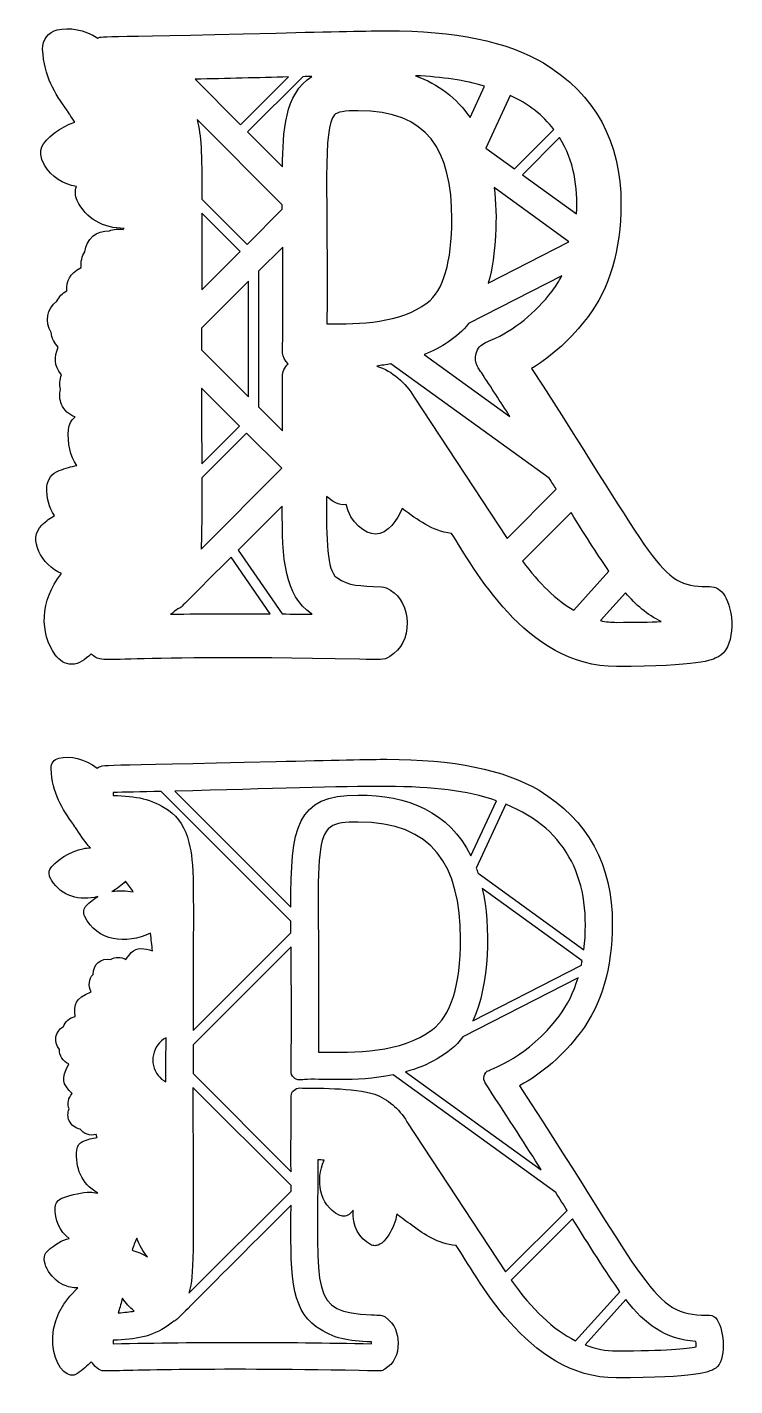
# Model space of a CAD drawing. Header units: millimetres. Extents: x -471 to 1551, y -2688 to 316.
# Drawn here: x 390.2 to 521.9, y -1451.9 to -1199.1 of the extents above; entities that cross this region are included whole.
import ezdxf

# ---------------------------------------------------------------- set-up
doc = ezdxf.new("R2010")
doc.units = ezdxf.units.MM
doc.header["$MEASUREMENT"] = 0
doc.layers.add('Layer 1', color=7, linetype='Continuous')

msp = doc.modelspace()

# ---------------------------------------------------------------- linework, layer by layer
at = {"layer": 'Layer 1', "color": 250}
for points, knots in [([(520.3015, -1305.3784), (520.3015, -1305.3784), (520.0435, -1304.8808), (520.0435, -1304.8808), (520.0435, -1304.8808), (519.4906, -1303.8303), (518.4033, -1303.1852), (517.2238, -1303.1852), (517.2238, -1303.1852), (517.2238, -1303.1852), (516.6709, -1303.1853), (516.6709, -1303.1853), (516.6709, -1303.1853), (507.7141, -1303.1853), (507.4929, -1298.5779), (484.1058, -1262.6217), (484.1058, -1262.6217), (488.0312, -1260.2258), (491.5145, -1257.0375), (494.4816, -1253.1305), (494.4816, -1253.1305), (498.6282, -1247.6753), (500.7293, -1240.5615), (500.7293, -1232.0101), (500.7293, -1232.0101), (500.7846, -1220.4363), (495.9375, -1211.6085), (486.3173, -1205.7479), (486.3173, -1205.7479), (479.6458, -1201.7671), (469.8412, -1199.7582), (457.1801, -1199.7582), (457.1801, -1199.7582), (454.5631, -1199.7582), (446.6383, -1199.9426), (436.5758, -1200.1821), (436.5758, -1200.1821), (401.6517, -1201.0299), (404.2871, -1200.7534), (403.384, -1201.122), (403.384, -1201.122), (400.9145, -1199.5002), (398.0578, -1199.0948), (395.8279, -1199.5739), (395.8279, -1199.5739), (394.1877, -1199.9609), (393.0266, -1201.4722), (393.1187, -1203.1677), (393.1187, -1203.1677), (393.4136, -1208.4202), (395.3856, -1211.2952), (397.6708, -1214.6125), (397.6708, -1214.6125), (397.6708, -1214.6125), (397.7077, -1214.6678), (397.7077, -1214.6678), (397.7077, -1214.6678), (397.8367, -1214.8521), (397.9842, -1215.0917), (398.15, -1215.3313), (398.15, -1215.3313), (398.15, -1215.3313), (398.1685, -1215.3497), (398.1685, -1215.3497), (398.1685, -1215.3497), (398.4633, -1215.8105), (398.7951, -1216.2897), (399.1268, -1216.7688), (399.1268, -1216.7688), (396.1596, -1217.6903), (394.2245, -1219.6807), (393.948, -1219.9756), (393.948, -1219.9756), (393.948, -1219.9756), (393.948, -1219.9756), (393.948, -1219.9756), (393.948, -1219.9756), (393.819, -1220.1968), (391.6628, -1221.8555), (393.4504, -1224.7489), (393.4504, -1224.7489), (394.7958, -1226.942), (396.8784, -1228.3242), (399.4032, -1228.7297), (399.4032, -1228.7297), (399.1083, -1229.559), (399.1452, -1230.4989), (399.5506, -1231.3282), (399.5506, -1231.3282), (401.1909, -1234.7377), (404.4345, -1236.5623), (408.2678, -1236.5254), (408.2678, -1236.5254), (408.2125, -1236.5991), (408.1388, -1236.6729), (408.0835, -1236.7466), (408.0835, -1236.7466), (407.1989, -1236.5623), (406.3328, -1236.6544), (405.5402, -1237.0046), (405.5402, -1237.0046), (403.1444, -1236.8387), (401.2276, -1238.5527), (400.9881, -1240.8748), (400.9881, -1240.8748), (400.4352, -1241.7041), (400.1772, -1242.7362), (400.3062, -1243.8052), (400.3062, -1243.8052), (398.0393, -1245.0768), (397.597, -1246.201), (397.6155, -1248.1546), (397.6155, -1248.1546), (396.7677, -1248.5969), (396.1595, -1249.2788), (395.7725, -1250.0713), (395.7725, -1250.0713), (393.9296, -1251.4535), (393.4504, -1253.9415), (394.7221, -1255.9135), (394.7221, -1255.9135), (394.8142, -1256.9456), (395.275, -1257.8854), (396.0305, -1258.641), (396.0305, -1258.641), (395.2749, -1260.613), (395.1459, -1261.9215), (396.6571, -1263.7645), (396.6571, -1263.7645), (396.2701, -1264.6491), (396.2148, -1265.6074), (396.436, -1266.4736), (396.436, -1266.4736), (396.1964, -1267.4319), (396.2701, -1268.4087), (396.6387, -1269.2933), (396.6387, -1269.2933), (397.1178, -1270.3807), (398.0209, -1271.21), (399.1451, -1271.6155), (399.1451, -1271.6155), (398.4632, -1272.1868), (398.0209, -1273.0161), (397.9472, -1273.9377), (397.9472, -1273.9377), (397.7075, -1276.5362), (398.2605, -1278.8399), (399.4768, -1280.646), (399.4768, -1280.646), (398.4632, -1280.8487), (397.3942, -1281.162), (396.1779, -1281.6043), (396.1779, -1281.6043), (394.8878, -1282.0651), (394.0032, -1283.263), (393.9295, -1284.6268), (393.9295, -1284.6268), (393.8189, -1286.6172), (394.2981, -1288.4418), (395.3486, -1289.953), (395.3486, -1289.953), (394.5745, -1290.3953), (393.7821, -1290.9851), (392.9712, -1291.7407), (392.9712, -1291.7407), (390.2436, -1294.2471), (393.008, -1299.26), (396.6018, -1300.7528), (396.6018, -1300.7528), (392.6026, -1305.8578), (392.5657, -1311.9027), (395.4776, -1315.865), (395.4776, -1315.865), (396.2701, -1316.9524), (397.2469, -1317.6343), (398.5553, -1317.6343), (398.5553, -1317.6343), (399.956, -1317.6343), (400.9327, -1316.7681), (402.1307, -1315.7176), (402.1307, -1315.7176), (404.8951, -1318.0213), (402.4255, -1315.6807), (452.0565, -1316.6944), (452.0565, -1316.6944), (455.8714, -1316.7681), (456.6086, -1316.9708), (457.7328, -1316.1967), (457.7328, -1316.1967), (459.8891, -1314.8513), (460.9948, -1312.6767), (460.9396, -1309.8938), (460.9396, -1309.8938), (460.8843, -1307.2399), (459.7785, -1305.0837), (457.825, -1303.8304), (457.825, -1303.8304), (457.3274, -1303.4803), (456.756, -1303.2591), (456.1479, -1303.2223), (456.1479, -1303.2223), (451.9828, -1302.9827), (450.232, -1303.167), (447.8361, -1301.5083), (447.8361, -1301.5083), (446.03, -1300.2551), (445.8826, -1294.5419), (445.9563, -1286.4145), (445.9563, -1286.4145), (446.9884, -1287.3175), (448.2415, -1288.0915), (449.5869, -1287.9257), (449.5869, -1287.9257), (450.3425, -1291.2615), (453.1807, -1293.4361), (455.0236, -1293.4361), (455.0236, -1293.4361), (457.3827, -1293.4361), (459.1703, -1290.7086), (459.9997, -1288.6629), (459.9997, -1288.6629), (463.1143, -1290.8929), (465.2889, -1292.699), (469.2329, -1293.3256), (469.2329, -1293.3256), (473.2322, -1299.3889), (482.834, -1318.0581), (499.9182, -1318.0581), (499.9182, -1318.0581), (515.1964, -1318.0581), (517.7396, -1316.8602), (518.7533, -1316.2889), (518.7533, -1316.2889), (521.9233, -1314.8881), (521.8681, -1308.3455), (520.3015, -1305.3784)], [0, 0, 0, 0, 0.01666667, 0.01666667, 0.01666667, 0.01666667, 0.03333333, 0.03333333, 0.03333333, 0.03333333, 0.05, 0.05, 0.05, 0.05, 0.06666667, 0.06666667, 0.06666667, 0.06666667, 0.08333333, 0.08333333, 0.08333333, 0.08333333, 0.1, 0.1, 0.1, 0.1, 0.11666667, 0.11666667, 0.11666667, 0.11666667, 0.13333333, 0.13333333, 0.13333333, 0.13333333, 0.15, 0.15, 0.15, 0.15, 0.16666667, 0.16666667, 0.16666667, 0.16666667, 0.18333333, 0.18333333, 0.18333333, 0.18333333, 0.2, 0.2, 0.2, 0.2, 0.21666667, 0.21666667, 0.21666667, 0.21666667, 0.23333333, 0.23333333, 0.23333333, 0.23333333, 0.25, 0.25, 0.25, 0.25, 0.26666667, 0.26666667, 0.26666667, 0.26666667, 0.28333333, 0.28333333, 0.28333333, 0.28333333, 0.3, 0.3, 0.3, 0.3, 0.31666667, 0.31666667, 0.31666667, 0.31666667, 0.33333333, 0.33333333, 0.33333333, 0.33333333, 0.35, 0.35, 0.35, 0.35, 0.36666667, 0.36666667, 0.36666667, 0.36666667, 0.38333333, 0.38333333, 0.38333333, 0.38333333, 0.4, 0.4, 0.4, 0.4, 0.41666667, 0.41666667, 0.41666667, 0.41666667, 0.43333333, 0.43333333, 0.43333333, 0.43333333, 0.45, 0.45, 0.45, 0.45, 0.46666667, 0.46666667, 0.46666667, 0.46666667, 0.48333333, 0.48333333, 0.48333333, 0.48333333, 0.5, 0.5, 0.5, 0.5, 0.51666667, 0.51666667, 0.51666667, 0.51666667, 0.53333333, 0.53333333, 0.53333333, 0.53333333, 0.55, 0.55, 0.55, 0.55, 0.56666667, 0.56666667, 0.56666667, 0.56666667, 0.58333333, 0.58333333, 0.58333333, 0.58333333, 0.6, 0.6, 0.6, 0.6, 0.61666667, 0.61666667, 0.61666667, 0.61666667, 0.63333333, 0.63333333, 0.63333333, 0.63333333, 0.65, 0.65, 0.65, 0.65, 0.66666667, 0.66666667, 0.66666667, 0.66666667, 0.68333333, 0.68333333, 0.68333333, 0.68333333, 0.7, 0.7, 0.7, 0.7, 0.71666667, 0.71666667, 0.71666667, 0.71666667, 0.73333333, 0.73333333, 0.73333333, 0.73333333, 0.75, 0.75, 0.75, 0.75, 0.76666667, 0.76666667, 0.76666667, 0.76666667, 0.78333333, 0.78333333, 0.78333333, 0.78333333, 0.8, 0.8, 0.8, 0.8, 0.81666667, 0.81666667, 0.81666667, 0.81666667, 0.83333333, 0.83333333, 0.83333333, 0.83333333, 0.85, 0.85, 0.85, 0.85, 0.86666667, 0.86666667, 0.86666667, 0.86666667, 0.88333333, 0.88333333, 0.88333333, 0.88333333, 0.9, 0.9, 0.9, 0.9, 0.91666667, 0.91666667, 0.91666667, 0.91666667, 0.93333333, 0.93333333, 0.93333333, 0.93333333, 0.95, 0.95, 0.95, 0.95, 0.96666667, 0.96666667, 0.96666667, 0.96666667, 1, 1, 1, 1]), ([(438.8611, -1208.3648), (438.8611, -1208.3648), (429.9595, -1217.2664), (429.9595, -1217.2664), (429.9595, -1217.2664), (429.9595, -1217.2664), (421.4819, -1208.7888), (421.4819, -1208.7888), (421.4819, -1208.7888), (427.2504, -1208.6413), (433.3138, -1208.4939), (438.8611, -1208.3648)], [0, 0, 0, 0, 0.25, 0.25, 0.25, 0.25, 0.5, 0.5, 0.5, 0.5, 1, 1, 1, 1]), ([(437.7369, -1225.0621), (437.7369, -1225.0621), (431.2497, -1218.5749), (431.2497, -1218.5749), (431.2497, -1218.5749), (431.2497, -1218.5749), (441.515, -1208.3096), (441.515, -1208.3096), (441.515, -1208.3096), (442.0863, -1208.2912), (442.6576, -1208.2912), (443.2289, -1208.2728), (443.2289, -1208.2728), (438.087, -1211.4795), (437.8659, -1218.6671), (437.7369, -1225.0621)], [0, 0, 0, 0, 0.2, 0.2, 0.2, 0.2, 0.4, 0.4, 0.4, 0.4, 0.6, 0.6, 0.6, 0.6, 1, 1, 1, 1]), ([(475.3702, -1210.0604), (475.3702, -1210.0604), (472.661, -1215.921), (472.661, -1215.921), (472.661, -1215.921), (470.1914, -1212.3089), (466.7635, -1209.6734), (462.4878, -1208.1253), (462.4878, -1208.1253), (467.5191, -1208.3648), (471.7211, -1208.9915), (475.3702, -1210.0604)], [0, 0, 0, 0, 0.25, 0.25, 0.25, 0.25, 0.5, 0.5, 0.5, 0.5, 1, 1, 1, 1]), ([(480.1066, -1211.7928), (483.5161, -1213.3777), (486.2068, -1215.4603), (488.234, -1218.1141), (488.234, -1218.1141), (488.234, -1218.1141), (480.899, -1225.4491), (480.899, -1225.4491), (480.899, -1225.4491), (480.899, -1225.4491), (475.5729, -1221.5789), (475.5729, -1221.5789), (475.5729, -1221.5789), (475.5729, -1221.5789), (480.1066, -1211.7928), (480.1066, -1211.7928)], [0, 0, 0, 0, 0.2, 0.2, 0.2, 0.2, 0.4, 0.4, 0.4, 0.4, 0.6, 0.6, 0.6, 0.6, 1, 1, 1, 1]), ([(446.0302, -1254.2731), (446.2329, -1230.7569), (445.2009, -1217.635), (447.4124, -1215.405), (447.4124, -1215.405), (447.9284, -1214.889), (449.3291, -1214.631), (451.8355, -1214.631), (451.8355, -1214.631), (464.7547, -1214.631), (469.27, -1221.9476), (469.27, -1234.8298), (469.27, -1234.8298), (469.27, -1242.7361), (467.685, -1248.136), (464.6625, -1250.4028), (464.6625, -1250.4028), (459.6681, -1254.1809), (452.2041, -1254.3652), (446.0302, -1254.2731)], [0, 0, 0, 0, 0.16666667, 0.16666667, 0.16666667, 0.16666667, 0.33333333, 0.33333333, 0.33333333, 0.33333333, 0.5, 0.5, 0.5, 0.5, 0.66666667, 0.66666667, 0.66666667, 0.66666667, 1, 1, 1, 1]), ([(421.8505, -1216.2712), (421.8505, -1216.2712), (437.7184, -1232.1391), (437.7184, -1232.1391), (437.7184, -1232.1391), (437.7184, -1232.4156), (437.7184, -1232.692), (437.7184, -1232.9684), (437.7184, -1232.9684), (437.7184, -1232.9684), (431.1759, -1239.5109), (431.1759, -1239.5109), (431.1759, -1239.5109), (431.1759, -1239.5109), (422.7536, -1231.0885), (422.7536, -1231.0885), (422.7536, -1231.0885), (422.7536, -1221.9291), (422.6615, -1219.5332), (421.8505, -1216.2712)], [0, 0, 0, 0, 0.16666667, 0.16666667, 0.16666667, 0.16666667, 0.33333333, 0.33333333, 0.33333333, 0.33333333, 0.5, 0.5, 0.5, 0.5, 0.66666667, 0.66666667, 0.66666667, 0.66666667, 1, 1, 1, 1]), ([(492.4728, -1233.853), (492.4728, -1233.853), (482.4103, -1226.5549), (482.4103, -1226.5549), (482.4103, -1226.5549), (482.4103, -1226.5549), (489.3214, -1219.6438), (489.3214, -1219.6438), (489.3214, -1219.6438), (492.049, -1224.0116), (492.694, -1228.7849), (492.4728, -1233.853)], [0, 0, 0, 0, 0.25, 0.25, 0.25, 0.25, 0.5, 0.5, 0.5, 0.5, 1, 1, 1, 1]), ([(476.052, -1246.7169), (477.5632, -1241.3355), (477.7844, -1234.2953), (477.1578, -1228.9508), (477.1578, -1228.9508), (477.1578, -1228.9508), (491.0537, -1239.0318), (491.0537, -1239.0318), (491.0537, -1239.0318), (491.0537, -1239.0318), (476.052, -1246.7169), (476.052, -1246.7169)], [0, 0, 0, 0, 0.25, 0.25, 0.25, 0.25, 0.5, 0.5, 0.5, 0.5, 1, 1, 1, 1]), ([(429.8858, -1240.8195), (429.8858, -1240.8195), (422.7167, -1247.9886), (422.7167, -1247.9886), (422.7167, -1247.9886), (422.7352, -1241.6856), (422.7536, -1237.4653), (422.7536, -1233.7056), (422.7536, -1233.7056), (422.7536, -1233.7056), (429.8858, -1240.8195), (429.8858, -1240.8195)], [0, 0, 0, 0, 0.25, 0.25, 0.25, 0.25, 0.5, 0.5, 0.5, 0.5, 1, 1, 1, 1]), ([(437.7369, -1274.1771), (437.7369, -1274.1771), (433.2769, -1269.7171), (433.2769, -1269.7171), (433.2769, -1269.7171), (433.2769, -1269.7171), (433.2769, -1244.5238), (433.2769, -1244.5238), (433.2769, -1244.5238), (433.2769, -1244.5238), (437.7922, -1240.0085), (437.7922, -1240.0085), (437.7922, -1240.0085), (437.829, -1245.1873), (437.8659, -1251.2875), (437.7737, -1258.3276), (437.7737, -1258.3276), (437.829, -1258.8436), (437.4051, -1260.4838), (438.8058, -1261.7371), (438.8058, -1261.7371), (438.1239, -1262.3637), (437.7553, -1263.2298), (437.7553, -1264.1145), (437.7553, -1264.1145), (437.7737, -1269.8277), (437.7553, -1267.2475), (437.7369, -1274.1771)], [0, 0, 0, 0, 0.125, 0.125, 0.125, 0.125, 0.25, 0.25, 0.25, 0.25, 0.375, 0.375, 0.375, 0.375, 0.5, 0.5, 0.5, 0.5, 0.625, 0.625, 0.625, 0.625, 0.75, 0.75, 0.75, 0.75, 1, 1, 1, 1]), ([(487.9392, -1248.1913), (484.7877, -1252.3379), (480.9543, -1255.4157), (476.5496, -1257.3323), (476.5496, -1257.3323), (476.5496, -1257.3323), (475.5544, -1257.7747), (475.5544, -1257.7747), (475.5544, -1257.7747), (474.6882, -1258.1433), (474.0432, -1258.8804), (473.7667, -1259.7835), (473.7667, -1259.7835), (473.2138, -1261.6634), (474.5039, -1262.8428), (474.7619, -1263.3588), (474.7619, -1263.3588), (476.5496, -1266.1049), (478.3189, -1268.814), (480.0697, -1271.5231), (480.0697, -1271.5231), (480.0697, -1271.5231), (464.128, -1260.0046), (464.128, -1260.0046), (464.128, -1260.0046), (467.2795, -1258.7514), (470.2467, -1256.9269), (472.3845, -1254.2546), (472.3845, -1254.2546), (472.3845, -1254.2546), (489.7267, -1245.3899), (489.7267, -1245.3899), (489.7267, -1245.3899), (489.1923, -1246.3852), (488.6026, -1247.3251), (487.9392, -1248.1913)], [0, 0, 0, 0, 0.1, 0.1, 0.1, 0.1, 0.2, 0.2, 0.2, 0.2, 0.3, 0.3, 0.3, 0.3, 0.4, 0.4, 0.4, 0.4, 0.5, 0.5, 0.5, 0.5, 0.6, 0.6, 0.6, 0.6, 0.7, 0.7, 0.7, 0.7, 0.8, 0.8, 0.8, 0.8, 1, 1, 1, 1]), ([(422.6983, -1259.1385), (422.6983, -1257.8484), (422.6983, -1256.5031), (422.6983, -1255.1024), (422.6983, -1255.1024), (422.6983, -1255.1024), (431.434, -1246.3667), (431.434, -1246.3667), (431.434, -1246.3667), (431.434, -1246.3667), (431.434, -1267.8557), (431.434, -1267.8557), (431.434, -1267.8557), (431.434, -1267.8557), (422.6983, -1259.1385), (422.6983, -1259.1385)], [0, 0, 0, 0, 0.2, 0.2, 0.2, 0.2, 0.4, 0.4, 0.4, 0.4, 0.6, 0.6, 0.6, 0.6, 1, 1, 1, 1]), ([(479.5353, -1294.2101), (479.5353, -1294.2101), (462.2667, -1267.9294), (462.2667, -1267.9294), (462.2667, -1267.9294), (460.5896, -1265.2202), (458.2674, -1263.1377), (455.2819, -1262.1425), (455.2819, -1262.1425), (456.148, -1262.0319), (457.0511, -1261.9029), (457.9357, -1261.7555), (457.9357, -1261.7555), (457.9357, -1261.7555), (487.4047, -1283.0233), (487.4047, -1283.0233), (487.4047, -1283.0233), (487.847, -1283.7236), (488.2709, -1284.4055), (488.6948, -1285.0505), (488.6948, -1285.0505), (488.6948, -1285.0505), (479.5353, -1294.2101), (479.5353, -1294.2101)], [0, 0, 0, 0, 0.14285714, 0.14285714, 0.14285714, 0.14285714, 0.28571429, 0.28571429, 0.28571429, 0.28571429, 0.42857143, 0.42857143, 0.42857143, 0.42857143, 0.57142857, 0.57142857, 0.57142857, 0.57142857, 0.71428571, 0.71428571, 0.71428571, 0.71428571, 1, 1, 1, 1]), ([(422.6983, -1266.2339), (422.6983, -1266.2339), (429.7753, -1273.3108), (429.7753, -1273.3108), (429.7753, -1273.3108), (429.7753, -1273.3108), (422.7168, -1280.3694), (422.7168, -1280.3694), (422.7168, -1280.3694), (422.7167, -1275.3197), (422.6983, -1271.4863), (422.6983, -1266.2339)], [0, 0, 0, 0, 0.25, 0.25, 0.25, 0.25, 0.5, 0.5, 0.5, 0.5, 1, 1, 1, 1]), ([(422.6062, -1296.2005), (422.7352, -1293.8046), (422.7352, -1290.1003), (422.7352, -1282.968), (422.7352, -1282.968), (422.7352, -1282.968), (431.0838, -1274.6194), (431.0838, -1274.6194), (431.0838, -1274.6194), (431.0838, -1274.6194), (437.6447, -1281.1804), (437.6447, -1281.1804), (437.6447, -1281.1804), (437.6447, -1281.1804), (422.6062, -1296.2005), (422.6062, -1296.2005)], [0, 0, 0, 0, 0.2, 0.2, 0.2, 0.2, 0.4, 0.4, 0.4, 0.4, 0.6, 0.6, 0.6, 0.6, 1, 1, 1, 1]), ([(437.7184, -1308.2719), (437.7184, -1308.2719), (429.4988, -1296.4216), (429.4988, -1296.4216), (429.4988, -1296.4216), (429.4988, -1296.4216), (437.7184, -1288.202), (437.7184, -1288.202), (437.7184, -1288.202), (437.6631, -1298.412), (438.1423, -1304.7702), (443.1368, -1308.2535), (443.1368, -1308.2535), (443.1736, -1308.2719), (443.2105, -1308.3088), (443.2474, -1308.3272), (443.2474, -1308.3272), (441.3859, -1308.3087), (439.543, -1308.2902), (437.7184, -1308.2719)], [0, 0, 0, 0, 0.16666667, 0.16666667, 0.16666667, 0.16666667, 0.33333333, 0.33333333, 0.33333333, 0.33333333, 0.5, 0.5, 0.5, 0.5, 0.66666667, 0.66666667, 0.66666667, 0.66666667, 1, 1, 1, 1]), ([(482.4103, -1298.4489), (482.4103, -1298.4489), (491.4408, -1289.4183), (491.4408, -1289.4183), (491.4408, -1289.4183), (494.4448, -1294.1916), (496.6195, -1297.6379), (498.4993, -1300.3103), (498.4993, -1300.3103), (498.4993, -1300.3103), (491.9384, -1307.5715), (491.9384, -1307.5715), (491.9384, -1307.5715), (488.6948, -1305.6733), (485.5065, -1302.614), (482.4103, -1298.4489)], [0, 0, 0, 0, 0.2, 0.2, 0.2, 0.2, 0.4, 0.4, 0.4, 0.4, 0.6, 0.6, 0.6, 0.6, 1, 1, 1, 1]), ([(416.893, -1308.3272), (417.5196, -1307.9217), (417.9066, -1307.6268), (418.2752, -1307.3135), (418.2752, -1307.3135), (419.1783, -1306.9818), (418.6807, -1307.1108), (428.1719, -1297.7302), (428.1719, -1297.7302), (428.1719, -1297.7302), (435.4516, -1308.2535), (435.4516, -1308.2535), (435.4516, -1308.2535), (429.5172, -1308.235), (423.5829, -1308.235), (416.893, -1308.3272)], [0, 0, 0, 0, 0.2, 0.2, 0.2, 0.2, 0.4, 0.4, 0.4, 0.4, 0.6, 0.6, 0.6, 0.6, 1, 1, 1, 1]), ([(499.8999, -1309.8383), (498.9232, -1309.8383), (497.928, -1309.7277), (496.9328, -1309.525), (496.9328, -1309.525), (496.9328, -1309.525), (501.5955, -1304.3648), (501.5955, -1304.3648), (501.5955, -1304.3648), (503.4569, -1306.521), (505.65, -1308.493), (508.2302, -1309.6909), (508.2302, -1309.6909), (506.1291, -1309.7831), (503.4016, -1309.8383), (499.8999, -1309.8383)], [0, 0, 0, 0, 0.2, 0.2, 0.2, 0.2, 0.4, 0.4, 0.4, 0.4, 0.6, 0.6, 0.6, 0.6, 1, 1, 1, 1]), ([(518.8825, -1440.1044), (518.8825, -1440.1044), (518.6245, -1439.6068), (518.6245, -1439.6068), (518.6245, -1439.6068), (518.348, -1439.0908), (517.8135, -1438.759), (517.2238, -1438.759), (517.2238, -1438.759), (517.2238, -1438.759), (516.6709, -1438.759), (516.6709, -1438.759), (516.6709, -1438.759), (506.5346, -1438.759), (506.037, -1433.138), (481.8574, -1396.0576), (481.8574, -1396.0576), (486.2068, -1393.6985), (490.0216, -1390.3628), (493.21, -1386.1424), (493.21, -1386.1424), (497.1355, -1380.9821), (499.1259, -1374.1816), (499.1259, -1365.962), (499.1259, -1365.962), (499.1812, -1354.9963), (494.5921, -1346.6293), (485.4879, -1341.0819), (485.4879, -1341.0819), (479.056, -1337.2486), (469.5279, -1335.3134), (457.1616, -1335.3134), (457.1616, -1335.3134), (454.563, -1335.3134), (446.6383, -1335.4977), (436.5941, -1335.7373), (436.5941, -1335.7373), (402.7758, -1336.5482), (404.3976, -1336.1981), (403.255, -1336.9721), (403.255, -1336.9721), (400.9881, -1335.1475), (398.2421, -1334.6315), (396.1411, -1335.1107), (396.1411, -1335.1107), (395.2565, -1335.295), (394.6299, -1336.1059), (394.6852, -1337.0089), (394.6852, -1337.0089), (394.9432, -1341.819), (396.7125, -1344.3807), (398.9609, -1347.6428), (398.9609, -1347.6428), (398.9609, -1347.6428), (398.9977, -1347.6981), (398.9977, -1347.6981), (398.9977, -1347.6981), (399.1452, -1347.9008), (399.2926, -1348.1405), (399.4769, -1348.3985), (399.4769, -1348.3985), (400.3246, -1349.6885), (401.154, -1350.868), (402.0017, -1351.7711), (402.0017, -1351.7711), (401.5041, -1351.8264), (401.0986, -1351.8817), (400.8406, -1351.9186), (400.8406, -1351.9186), (397.8919, -1352.3977), (395.6251, -1354.3881), (395.0906, -1354.9963), (395.0906, -1354.9963), (394.9248, -1355.199), (393.7637, -1356.0836), (394.6668, -1357.6133), (394.6668, -1357.6133), (394.7221, -1357.7054), (394.7036, -1357.7054), (394.7958, -1357.8344), (394.7958, -1357.8344), (396.6571, -1360.8569), (400.0113, -1361.7231), (403.4208, -1360.8753), (403.4208, -1360.8753), (402.2966, -1361.5203), (401.5594, -1362.2576), (401.3014, -1362.5156), (401.3014, -1362.5156), (400.7669, -1363.05), (400.6379, -1363.8609), (400.9696, -1364.5613), (400.9696, -1364.5613), (403.1997, -1369.2055), (408.7101, -1369.8137), (413.17, -1367.6943), (413.17, -1367.6943), (413.3359, -1368.7816), (413.4649, -1369.9795), (413.5387, -1370.9563), (413.5387, -1370.9563), (412.0827, -1370.514), (410.6452, -1370.1638), (409.6132, -1371.2881), (409.6132, -1371.2881), (409.6132, -1371.2881), (409.6132, -1371.2881), (409.6132, -1371.2881), (409.6132, -1371.2881), (409.4657, -1371.4539), (409.0602, -1371.9147), (408.5995, -1372.5782), (408.5995, -1372.5782), (407.7149, -1372.0622), (406.646, -1372.0252), (405.7798, -1372.5782), (405.7798, -1372.5782), (403.9921, -1372.1912), (402.4625, -1373.5181), (402.4993, -1375.361), (402.4993, -1375.361), (401.7437, -1376.1903), (401.5779, -1377.462), (402.1307, -1378.5678), (402.1307, -1378.5678), (399.0714, -1379.9132), (398.9792, -1380.7978), (399.2004, -1383.1936), (399.2004, -1383.1936), (398.0946, -1383.3779), (397.3022, -1384.1151), (397.0073, -1385.055), (397.0073, -1385.055), (395.4224, -1385.9212), (395.0538, -1387.8932), (396.2517, -1389.2938), (396.2517, -1389.2938), (396.178, -1390.4733), (396.8967, -1391.5238), (397.9656, -1392.003), (397.9656, -1392.003), (396.4912, -1394.9517), (396.8045, -1395.6705), (398.5922, -1397.495), (398.5922, -1397.495), (397.8735, -1398.3243), (397.6708, -1399.4301), (398.0578, -1400.3885), (398.0578, -1400.3885), (397.7629, -1401.1073), (397.7629, -1401.8813), (398.0578, -1402.5632), (398.0578, -1402.5632), (398.4264, -1403.411), (399.182, -1403.9823), (400.1219, -1404.1481), (400.1219, -1404.1481), (400.7669, -1405.0328), (401.9096, -1405.4566), (403.1075, -1405.1065), (403.1075, -1405.1065), (403.1444, -1405.3092), (403.1997, -1405.5119), (403.255, -1405.6778), (403.255, -1405.6778), (402.3888, -1405.7884), (401.4857, -1406.0464), (400.5643, -1406.4519), (400.5643, -1406.4519), (399.9561, -1406.7283), (399.5506, -1407.2996), (399.4769, -1407.9631), (399.4769, -1407.9631), (399.1821, -1411.3173), (400.2694, -1414.2291), (403.4209, -1416.0537), (403.4209, -1416.0537), (402.8127, -1415.9431), (402.2966, -1415.8694), (402.0018, -1415.8694), (402.0018, -1415.8694), (402.0018, -1415.8694), (401.9833, -1415.8694), (401.9833, -1415.8694), (401.9833, -1415.8694), (400.4168, -1415.8878), (398.7765, -1416.238), (396.6756, -1417.012), (396.6756, -1417.012), (395.9937, -1417.27), (395.5145, -1417.8966), (395.4777, -1418.6338), (395.4777, -1418.6338), (395.3302, -1421.1033), (396.307, -1423.1306), (398.0762, -1424.476), (398.0762, -1424.476), (396.7125, -1424.7708), (395.4408, -1425.5081), (394.0033, -1426.835), (394.0033, -1426.835), (392.3262, -1428.3831), (394.5562, -1431.9953), (396.9705, -1433.1195), (396.9705, -1433.1195), (397.8182, -1433.5065), (398.7582, -1433.6724), (399.6612, -1433.6724), (399.6612, -1433.6724), (390.9808, -1441.6156), (396.4544, -1451.8993), (399.5875, -1449.6325), (399.5875, -1449.6325), (400.5643, -1448.9137), (401.4304, -1448.1765), (402.1676, -1447.4209), (402.1676, -1447.4209), (402.6468, -1448.1397), (403.6789, -1449.1348), (404.5267, -1449.1348), (404.5267, -1449.1348), (407.0515, -1449.1348), (423.546, -1448.4898), (452.0198, -1449.0612), (452.0198, -1449.0612), (456.7562, -1449.1533), (456.0374, -1449.2086), (456.793, -1448.8032), (456.793, -1448.8032), (458.4701, -1447.7527), (459.3179, -1446.094), (459.2626, -1443.8824), (459.2626, -1443.8824), (459.2257, -1442.3712), (458.7834, -1440.3255), (456.8299, -1439.0907), (456.8299, -1439.0907), (456.3139, -1438.7037), (455.9084, -1438.7589), (454.305, -1438.6852), (454.305, -1438.6852), (442.7865, -1438.1508), (444.2793, -1434.9624), (444.353, -1409.8797), (444.353, -1409.8797), (444.7032, -1409.8613), (445.0902, -1409.8613), (445.4956, -1409.9166), (445.4956, -1409.9166), (443.9107, -1413.6578), (444.4636, -1418.1546), (448.3154, -1420.145), (448.3154, -1420.145), (448.5734, -1420.274), (448.8498, -1420.3477), (449.1263, -1420.3477), (449.1263, -1420.3477), (449.9372, -1420.3477), (450.4164, -1419.8501), (450.9324, -1419.2235), (450.9324, -1419.2235), (450.6559, -1422.1907), (452.0013, -1424.4575), (454.1576, -1425.6185), (454.1576, -1425.6185), (454.3972, -1425.7475), (454.6736, -1425.8212), (454.95, -1425.8212), (454.95, -1425.8212), (455.2818, -1425.8212), (456.1848, -1425.8212), (457.5302, -1423.794), (457.5302, -1423.794), (458.3043, -1422.6145), (458.8387, -1421.3244), (459.0046, -1419.9053), (459.0046, -1419.9053), (459.8524, -1420.6425), (460.8107, -1421.2876), (461.8796, -1422.0616), (461.8796, -1422.0616), (464.3308, -1423.8493), (466.4502, -1425.3974), (470.0808, -1425.8028), (470.0808, -1425.8028), (473.693, -1430.9078), (483.0737, -1450.4247), (499.8446, -1450.4247), (499.8446, -1450.4247), (514.8279, -1450.4247), (517.1501, -1449.2821), (517.9978, -1448.8213), (517.9978, -1448.8213), (520.1725, -1447.9923), (520.1541, -1442.5003), (518.8825, -1440.1044)], [0, 0, 0, 0, 0.01333333, 0.01333333, 0.01333333, 0.01333333, 0.02666667, 0.02666667, 0.02666667, 0.02666667, 0.04, 0.04, 0.04, 0.04, 0.05333333, 0.05333333, 0.05333333, 0.05333333, 0.06666667, 0.06666667, 0.06666667, 0.06666667, 0.08, 0.08, 0.08, 0.08, 0.09333333, 0.09333333, 0.09333333, 0.09333333, 0.10666667, 0.10666667, 0.10666667, 0.10666667, 0.12, 0.12, 0.12, 0.12, 0.13333333, 0.13333333, 0.13333333, 0.13333333, 0.14666667, 0.14666667, 0.14666667, 0.14666667, 0.16, 0.16, 0.16, 0.16, 0.17333333, 0.17333333, 0.17333333, 0.17333333, 0.18666667, 0.18666667, 0.18666667, 0.18666667, 0.2, 0.2, 0.2, 0.2, 0.21333333, 0.21333333, 0.21333333, 0.21333333, 0.22666667, 0.22666667, 0.22666667, 0.22666667, 0.24, 0.24, 0.24, 0.24, 0.25333333, 0.25333333, 0.25333333, 0.25333333, 0.26666667, 0.26666667, 0.26666667, 0.26666667, 0.28, 0.28, 0.28, 0.28, 0.29333333, 0.29333333, 0.29333333, 0.29333333, 0.30666667, 0.30666667, 0.30666667, 0.30666667, 0.32, 0.32, 0.32, 0.32, 0.33333333, 0.33333333, 0.33333333, 0.33333333, 0.34666667, 0.34666667, 0.34666667, 0.34666667, 0.36, 0.36, 0.36, 0.36, 0.37333333, 0.37333333, 0.37333333, 0.37333333, 0.38666667, 0.38666667, 0.38666667, 0.38666667, 0.4, 0.4, 0.4, 0.4, 0.41333333, 0.41333333, 0.41333333, 0.41333333, 0.42666667, 0.42666667, 0.42666667, 0.42666667, 0.44, 0.44, 0.44, 0.44, 0.45333333, 0.45333333, 0.45333333, 0.45333333, 0.46666667, 0.46666667, 0.46666667, 0.46666667, 0.48, 0.48, 0.48, 0.48, 0.49333333, 0.49333333, 0.49333333, 0.49333333, 0.50666667, 0.50666667, 0.50666667, 0.50666667, 0.52, 0.52, 0.52, 0.52, 0.53333333, 0.53333333, 0.53333333, 0.53333333, 0.54666667, 0.54666667, 0.54666667, 0.54666667, 0.56, 0.56, 0.56, 0.56, 0.57333333, 0.57333333, 0.57333333, 0.57333333, 0.58666667, 0.58666667, 0.58666667, 0.58666667, 0.6, 0.6, 0.6, 0.6, 0.61333333, 0.61333333, 0.61333333, 0.61333333, 0.62666667, 0.62666667, 0.62666667, 0.62666667, 0.64, 0.64, 0.64, 0.64, 0.65333333, 0.65333333, 0.65333333, 0.65333333, 0.66666667, 0.66666667, 0.66666667, 0.66666667, 0.68, 0.68, 0.68, 0.68, 0.69333333, 0.69333333, 0.69333333, 0.69333333, 0.70666667, 0.70666667, 0.70666667, 0.70666667, 0.72, 0.72, 0.72, 0.72, 0.73333333, 0.73333333, 0.73333333, 0.73333333, 0.74666667, 0.74666667, 0.74666667, 0.74666667, 0.76, 0.76, 0.76, 0.76, 0.77333333, 0.77333333, 0.77333333, 0.77333333, 0.78666667, 0.78666667, 0.78666667, 0.78666667, 0.8, 0.8, 0.8, 0.8, 0.81333333, 0.81333333, 0.81333333, 0.81333333, 0.82666667, 0.82666667, 0.82666667, 0.82666667, 0.84, 0.84, 0.84, 0.84, 0.85333333, 0.85333333, 0.85333333, 0.85333333, 0.86666667, 0.86666667, 0.86666667, 0.86666667, 0.88, 0.88, 0.88, 0.88, 0.89333333, 0.89333333, 0.89333333, 0.89333333, 0.90666667, 0.90666667, 0.90666667, 0.90666667, 0.92, 0.92, 0.92, 0.92, 0.93333333, 0.93333333, 0.93333333, 0.93333333, 0.94666667, 0.94666667, 0.94666667, 0.94666667, 0.96, 0.96, 0.96, 0.96, 0.97333333, 0.97333333, 0.97333333, 0.97333333, 1, 1, 1, 1]), ([(477.5817, -1343.054), (477.5817, -1343.054), (472.8268, -1353.3009), (472.8268, -1353.3009), (472.8268, -1353.3009), (468.7539, -1345.0813), (460.9766, -1341.9667), (451.8355, -1341.9667), (451.8355, -1341.9667), (440.1696, -1341.9667), (439.3218, -1347.9011), (439.3034, -1362.829), (439.3034, -1362.829), (439.3034, -1362.829), (417.7223, -1341.2479), (417.7223, -1341.2479), (417.7223, -1341.2479), (454.3788, -1340.4002), (466.1738, -1339.147), (477.5817, -1343.054)], [0, 0, 0, 0, 0.16666667, 0.16666667, 0.16666667, 0.16666667, 0.33333333, 0.33333333, 0.33333333, 0.33333333, 0.5, 0.5, 0.5, 0.5, 0.66666667, 0.66666667, 0.66666667, 0.66666667, 1, 1, 1, 1]), ([(406.2591, -1342.0404), (406.2406, -1341.8745), (406.2406, -1341.6718), (406.2406, -1341.4875), (406.2406, -1341.4875), (408.1941, -1341.469), (411.364, -1341.3953), (415.1974, -1341.3032), (415.1974, -1341.3032), (415.2343, -1341.3585), (415.2711, -1341.3953), (415.308, -1341.4506), (415.308, -1341.4506), (415.308, -1341.4506), (439.3034, -1365.446), (439.3034, -1365.446), (439.3034, -1365.446), (439.3034, -1366.1463), (439.3219, -1366.8467), (439.3219, -1367.5839), (439.3219, -1367.5839), (439.3219, -1367.5839), (421.1135, -1385.7923), (421.1135, -1385.7923), (421.1135, -1385.7923), (421.1688, -1357.0053), (421.3715, -1355.1439), (420.3394, -1350.7945), (420.3394, -1350.7945), (419.7128, -1348.1221), (418.4227, -1346.1133), (416.5244, -1344.8048), (416.5244, -1344.8048), (413.2623, -1342.5749), (410.6269, -1342.2247), (406.2591, -1342.0404)], [0, 0, 0, 0, 0.1, 0.1, 0.1, 0.1, 0.2, 0.2, 0.2, 0.2, 0.3, 0.3, 0.3, 0.3, 0.4, 0.4, 0.4, 0.4, 0.5, 0.5, 0.5, 0.5, 0.6, 0.6, 0.6, 0.6, 0.7, 0.7, 0.7, 0.7, 0.8, 0.8, 0.8, 0.8, 1, 1, 1, 1]), ([(493.8366, -1370.7722), (493.8366, -1370.7722), (474.1353, -1356.4893), (474.1353, -1356.4893), (474.1353, -1356.4893), (474.0247, -1356.176), (473.9141, -1355.8811), (473.8035, -1355.5678), (473.8035, -1355.5678), (473.8035, -1355.5678), (479.314, -1343.6991), (479.314, -1343.6991), (479.314, -1343.6991), (491.0169, -1348.4171), (495.3294, -1358.2032), (493.8366, -1370.7722)], [0, 0, 0, 0, 0.2, 0.2, 0.2, 0.2, 0.4, 0.4, 0.4, 0.4, 0.6, 0.6, 0.6, 0.6, 1, 1, 1, 1]), ([(451.8355, -1346.998), (465.6762, -1346.998), (470.8734, -1355.0517), (470.8734, -1368.7818), (470.8734, -1368.7818), (470.8734, -1377.3332), (469.1041, -1383.0095), (465.6393, -1385.6265), (465.6393, -1385.6265), (459.7787, -1390.0496), (451.3195, -1389.8837), (444.4269, -1389.7916), (444.4269, -1389.7916), (444.8507, -1348.9331), (442.1968, -1346.998), (451.8355, -1346.998)], [0, 0, 0, 0, 0.2, 0.2, 0.2, 0.2, 0.4, 0.4, 0.4, 0.4, 0.6, 0.6, 0.6, 0.6, 1, 1, 1, 1]), ([(405.9827, -1359.9356), (406.9779, -1359.4196), (407.8625, -1358.7561), (408.5628, -1358.0189), (408.5628, -1358.0189), (409.0788, -1358.6824), (409.5581, -1359.3274), (409.9819, -1359.9724), (409.9819, -1359.9724), (408.5996, -1359.7697), (407.3464, -1359.6591), (405.9827, -1359.9356)], [0, 0, 0, 0, 0.25, 0.25, 0.25, 0.25, 0.5, 0.5, 0.5, 0.5, 1, 1, 1, 1]), ([(474.9278, -1359.3458), (474.9278, -1359.3458), (493.5234, -1372.8363), (493.5234, -1372.8363), (493.5234, -1372.8363), (493.468, -1373.0943), (493.4312, -1373.3523), (493.3759, -1373.6104), (493.3759, -1373.6104), (493.3759, -1373.6104), (473.1586, -1383.9678), (473.1586, -1383.9678), (473.1586, -1383.9678), (476.3285, -1377.2963), (476.5128, -1366.3306), (474.9278, -1359.3458)], [0, 0, 0, 0, 0.2, 0.2, 0.2, 0.2, 0.4, 0.4, 0.4, 0.4, 0.6, 0.6, 0.6, 0.6, 1, 1, 1, 1]), ([(460.9214, -1402.7476), (459.3733, -1400.2412), (457.3644, -1398.5272), (454.9133, -1397.661), (454.9133, -1397.661), (451.2642, -1396.3525), (443.3579, -1396.5552), (440.999, -1396.4815), (440.999, -1396.4815), (440.5751, -1396.4631), (440.1512, -1396.629), (439.8379, -1396.9423), (439.8379, -1396.9423), (439.2297, -1397.5321), (439.3771, -1397.6979), (439.3587, -1401.218), (439.3587, -1401.218), (439.3587, -1401.218), (439.3219, -1411.0963), (439.3219, -1411.0963), (439.3219, -1411.0963), (439.3219, -1411.2621), (439.3404, -1411.428), (439.3956, -1411.5754), (439.3956, -1411.5754), (439.3956, -1411.7413), (439.3956, -1411.8887), (439.3956, -1412.0546), (439.3956, -1412.0546), (439.3956, -1412.0546), (421.1134, -1393.7724), (421.1134, -1393.7724), (421.1134, -1393.7724), (421.1134, -1392.0768), (421.1134, -1390.2892), (421.1134, -1388.4278), (421.1134, -1388.4278), (421.1134, -1388.4278), (439.3403, -1370.2009), (439.3403, -1370.2009), (439.3403, -1370.2009), (439.5061, -1387.2852), (439.3403, -1392.0031), (439.3403, -1393.3485), (439.3403, -1393.3485), (439.3218, -1394.2331), (440.0406, -1394.9703), (440.9252, -1394.9703), (440.9252, -1394.9703), (441.0358, -1394.9703), (441.4044, -1394.9518), (441.8651, -1394.915), (441.8651, -1394.915), (444.4453, -1394.657), (451.2643, -1395.4679), (458.3228, -1394.0488), (458.3228, -1394.0488), (458.3228, -1394.0488), (488.6026, -1415.9064), (488.6026, -1415.9064), (488.6026, -1415.9064), (489.3583, -1417.0858), (490.0586, -1418.2101), (490.722, -1419.279), (490.722, -1419.279), (490.722, -1419.279), (479.2773, -1430.6869), (479.2773, -1430.6869), (479.2773, -1430.6869), (479.2773, -1430.6869), (460.9214, -1402.7476), (460.9214, -1402.7476)], [0, 0, 0, 0, 0.05263158, 0.05263158, 0.05263158, 0.05263158, 0.10526316, 0.10526316, 0.10526316, 0.10526316, 0.15789474, 0.15789474, 0.15789474, 0.15789474, 0.21052632, 0.21052632, 0.21052632, 0.21052632, 0.26315789, 0.26315789, 0.26315789, 0.26315789, 0.31578947, 0.31578947, 0.31578947, 0.31578947, 0.36842105, 0.36842105, 0.36842105, 0.36842105, 0.42105263, 0.42105263, 0.42105263, 0.42105263, 0.47368421, 0.47368421, 0.47368421, 0.47368421, 0.52631579, 0.52631579, 0.52631579, 0.52631579, 0.57894737, 0.57894737, 0.57894737, 0.57894737, 0.63157895, 0.63157895, 0.63157895, 0.63157895, 0.68421053, 0.68421053, 0.68421053, 0.68421053, 0.73684211, 0.73684211, 0.73684211, 0.73684211, 0.78947368, 0.78947368, 0.78947368, 0.78947368, 0.84210526, 0.84210526, 0.84210526, 0.84210526, 0.89473684, 0.89473684, 0.89473684, 0.89473684, 1, 1, 1, 1]), ([(489.2108, -1383.12), (483.3317, -1390.8604), (476.8445, -1392.814), (476.1811, -1393.201), (476.1811, -1393.201), (475.278, -1393.588), (474.9463, -1394.7122), (475.4808, -1395.5415), (475.4808, -1395.5415), (475.4808, -1395.5415), (476.0705, -1396.463), (476.0705, -1396.463), (476.0705, -1396.463), (479.9039, -1402.3052), (483.1475, -1407.3549), (485.912, -1411.7043), (485.912, -1411.7043), (485.912, -1411.7043), (460.6634, -1393.4774), (460.6634, -1393.4774), (460.6634, -1393.4774), (464.6995, -1392.3531), (468.7725, -1390.3259), (471.3157, -1386.9902), (471.3157, -1386.9902), (471.3157, -1386.9902), (492.7493, -1375.9878), (492.7493, -1375.9878), (492.7493, -1375.9878), (491.9384, -1378.6969), (490.7589, -1381.0744), (489.2108, -1383.12)], [0, 0, 0, 0, 0.11111111, 0.11111111, 0.11111111, 0.11111111, 0.22222222, 0.22222222, 0.22222222, 0.22222222, 0.33333333, 0.33333333, 0.33333333, 0.33333333, 0.44444444, 0.44444444, 0.44444444, 0.44444444, 0.55555556, 0.55555556, 0.55555556, 0.55555556, 0.66666667, 0.66666667, 0.66666667, 0.66666667, 0.77777778, 0.77777778, 0.77777778, 0.77777778, 1, 1, 1, 1]), ([(416.082, -1387.1193), (416.082, -1389.6626), (416.0636, -1392.3901), (416.0636, -1395.3388), (416.0636, -1395.3388), (415.4923, -1395.044), (414.9947, -1394.6385), (414.5892, -1394.1409), (414.5892, -1394.1409), (412.82, -1391.9294), (413.5572, -1388.4093), (416.082, -1387.1193)], [0, 0, 0, 0, 0.25, 0.25, 0.25, 0.25, 0.5, 0.5, 0.5, 0.5, 1, 1, 1, 1]), ([(439.3587, -1415.6483), (439.3587, -1415.6483), (420.3393, -1434.6861), (420.3393, -1434.6861), (420.3393, -1434.6861), (421.3714, -1430.3736), (421.0949, -1429.9682), (421.0949, -1396.3709), (421.0949, -1396.3709), (421.0949, -1396.3709), (439.3587, -1414.6347), (439.3587, -1414.6347), (439.3587, -1414.6347), (439.3771, -1414.9848), (439.3587, -1415.3166), (439.3587, -1415.6483)], [0, 0, 0, 0, 0.2, 0.2, 0.2, 0.2, 0.4, 0.4, 0.4, 0.4, 0.6, 0.6, 0.6, 0.6, 1, 1, 1, 1]), ([(454.2866, -1443.735), (454.3051, -1443.8456), (454.3051, -1443.9562), (454.3051, -1444.0852), (454.3051, -1444.0852), (437.5894, -1443.7166), (422.6246, -1443.7166), (406.2407, -1444.0852), (406.2407, -1444.0852), (406.2222, -1443.864), (406.2222, -1443.6244), (406.2407, -1443.4217), (406.2407, -1443.4217), (410.5163, -1443.219), (413.2808, -1442.8688), (416.5244, -1440.6389), (416.5244, -1440.6389), (416.8746, -1440.3992), (417.1879, -1440.1412), (417.5012, -1439.8648), (417.5012, -1439.8648), (418.1094, -1439.7911), (416.764, -1440.7679), (439.3403, -1418.3021), (439.3403, -1418.3021), (439.2113, -1430.6868), (439.1928, -1437.5426), (444.0399, -1440.9153), (444.0399, -1440.9153), (447.3203, -1443.2006), (449.9188, -1443.5323), (454.2866, -1443.735)], [0, 0, 0, 0, 0.11111111, 0.11111111, 0.11111111, 0.11111111, 0.22222222, 0.22222222, 0.22222222, 0.22222222, 0.33333333, 0.33333333, 0.33333333, 0.33333333, 0.44444444, 0.44444444, 0.44444444, 0.44444444, 0.55555556, 0.55555556, 0.55555556, 0.55555556, 0.66666667, 0.66666667, 0.66666667, 0.66666667, 0.77777778, 0.77777778, 0.77777778, 0.77777778, 1, 1, 1, 1]), ([(480.3277, -1432.2534), (480.3277, -1432.2534), (491.7357, -1420.8455), (491.7357, -1420.8455), (491.7357, -1420.8455), (494.5922, -1425.3976), (498.057, -1430.9633), (500.545, -1434.3913), (500.545, -1434.3913), (500.545, -1434.3913), (492.2886, -1443.5323), (492.2886, -1443.5323), (492.2886, -1443.5323), (488.1603, -1441.4498), (484.1611, -1437.6901), (480.3277, -1432.2534)], [0, 0, 0, 0, 0.2, 0.2, 0.2, 0.2, 0.4, 0.4, 0.4, 0.4, 0.6, 0.6, 0.6, 0.6, 1, 1, 1, 1]), ([(410.6269, -1424.4208), (411.1798, -1425.7662), (411.7142, -1426.8535), (412.6542, -1427.904), (412.6542, -1427.904), (411.7142, -1427.3327), (410.7191, -1426.8904), (409.7607, -1426.6692), (409.7607, -1426.6692), (410.0372, -1425.8951), (410.3136, -1425.1395), (410.6269, -1424.4208)], [0, 0, 0, 0, 0.25, 0.25, 0.25, 0.25, 0.5, 0.5, 0.5, 0.5, 1, 1, 1, 1]), ([(407.9546, -1435.6076), (408.6549, -1436.5659), (409.1894, -1437.211), (410.1662, -1437.985), (410.1662, -1437.985), (409.3552, -1438.1508), (408.3969, -1438.243), (407.1621, -1438.3168), (407.1621, -1438.3168), (407.5308, -1437.2294), (407.7888, -1436.3448), (407.9546, -1435.6076)], [0, 0, 0, 0, 0.25, 0.25, 0.25, 0.25, 0.5, 0.5, 0.5, 0.5, 1, 1, 1, 1]), ([(514.7358, -1444.6381), (513.0219, -1444.9883), (509.0595, -1445.3937), (499.8999, -1445.3937), (499.8999, -1445.3937), (497.928, -1445.3937), (495.9928, -1445.0251), (494.0578, -1444.288), (494.0578, -1444.288), (494.0578, -1444.288), (501.6507, -1435.8656), (501.6507, -1435.8656), (501.6507, -1435.8656), (505.2814, -1440.5099), (508.8383, -1443.1637), (514.6804, -1443.6797), (514.6804, -1443.6797), (514.7358, -1444.0299), (514.7358, -1444.3617), (514.7358, -1444.6381)], [0, 0, 0, 0, 0.16666667, 0.16666667, 0.16666667, 0.16666667, 0.33333333, 0.33333333, 0.33333333, 0.33333333, 0.5, 0.5, 0.5, 0.5, 0.66666667, 0.66666667, 0.66666667, 0.66666667, 1, 1, 1, 1])]:
    msp.add_open_spline(points, degree=3, knots=knots, dxfattribs=at)

doc.saveas('drawing.dxf')
